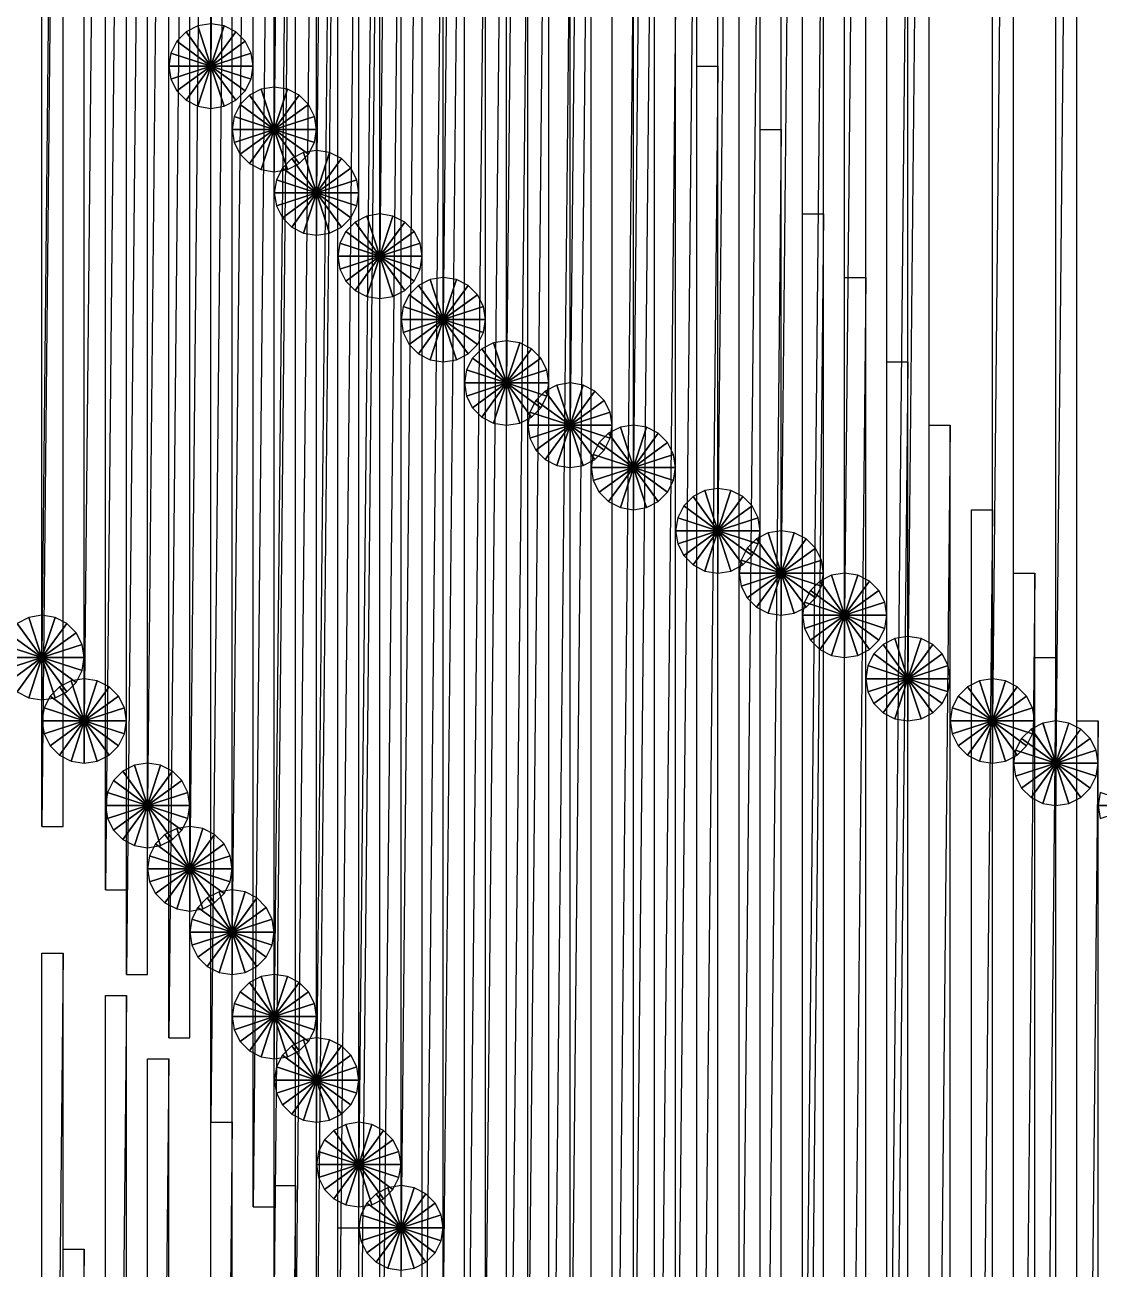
# Model space of a CAD drawing. Header units: metres. Extents: x -172 to 779, y -182 to 937.
# Drawn here: x 602.2 to 653, y 665 to 724 of the extents above; entities that cross this region are included whole.
import ezdxf

# ---------------------------------------------------------------- set-up
doc = ezdxf.new("R2010")
doc.units = ezdxf.units.M

msp = doc.modelspace()

# ---------------------------------------------------------------- linework, layer by layer
for points in [[(611, 722), (612, 722), (612, 823), (612.0001, 823.0001, 0.0001)], [(612, 823), (611, 722), (611, 823), (611.0001, 823.0001, 0.0001)], [(614, 719), (615, 719), (615, 820), (615.0001, 820.0001, 0.0001)], [(615, 820), (614, 719), (614, 820), (614.0001, 820.0001, 0.0001)], [(616, 716), (617, 716), (617, 817), (617.0001, 817.0001, 0.0001)], [(617, 817), (616, 716), (616, 817), (616.0001, 817.0001, 0.0001)], [(619, 713), (620, 713), (620, 814), (620.0001, 814.0001, 0.0001)], [(620, 814), (619, 713), (619, 814), (619.0001, 814.0001, 0.0001)], [(622, 710), (623, 710), (623, 811), (623.0001, 811.0001, 0.0001)], [(623, 811), (622, 710), (622, 811), (622.0001, 811.0001, 0.0001)], [(625, 707), (626, 707), (626, 808), (626.0001, 808.0001, 0.0001)], [(626, 808), (625, 707), (625, 808), (625.0001, 808.0001, 0.0001)], [(628, 705), (629, 705), (629, 806), (629.0001, 806.0001, 0.0001)], [(629, 806), (628, 705), (628, 806), (628.0001, 806.0001, 0.0001)], [(631, 703), (632, 703), (632, 804), (632.0001, 804.0001, 0.0001)], [(632, 804), (631, 703), (631, 804), (631.0001, 804.0001, 0.0001)], [(635, 700), (636, 700), (636, 801), (636.0001, 801.0001, 0.0001)], [(636, 801), (635, 700), (635, 801), (635.0001, 801.0001, 0.0001)], [(638, 698), (639, 698), (639, 799), (639.0001, 799.0001, 0.0001)], [(639, 799), (638, 698), (638, 799), (638.0001, 799.0001, 0.0001)], [(641, 696), (642, 696), (642, 797), (642.0001, 797.0001, 0.0001)], [(642, 797), (641, 696), (641, 797), (641.0001, 797.0001, 0.0001)], [(603, 694), (604, 694), (604, 795), (604.0001, 795.0001, 0.0001)], [(604, 795), (603, 694), (603, 795), (603.0001, 795.0001, 0.0001)], [(644, 693), (645, 693), (645, 794), (645.0001, 794.0001, 0.0001)], [(645, 794), (644, 693), (644, 794), (644.0001, 794.0001, 0.0001)], [(605, 691), (606, 691), (606, 792), (606.0001, 792.0001, 0.0001)], [(606, 792), (605, 691), (605, 792), (605.0001, 792.0001, 0.0001)], [(648, 691), (649, 691), (649, 792), (649.0001, 792.0001, 0.0001)], [(649, 792), (648, 691), (648, 792), (648.0001, 792.0001, 0.0001)], [(651, 689), (652, 689), (652, 790), (652.0001, 790.0001, 0.0001)], [(652, 790), (651, 689), (651, 790), (651.0001, 790.0001, 0.0001)], [(608, 687), (609, 687), (609, 788), (609.0001, 788.0001, 0.0001)], [(609, 788), (608, 687), (608, 788), (608.0001, 788.0001, 0.0001)], [(603, 686), (604, 686), (604, 787), (604.0001, 787.0001, 0.0001)], [(604, 787), (603, 686), (603, 787), (603.0001, 787.0001, 0.0001)], [(610, 684), (611, 684), (611, 785), (611.0001, 785.0001, 0.0001)], [(611, 785), (610, 684), (610, 785), (610.0001, 785.0001, 0.0001)], [(606, 683), (607, 683), (607, 784), (607.0001, 784.0001, 0.0001)], [(607, 784), (606, 683), (606, 784), (606.0001, 784.0001, 0.0001)], [(612, 681), (613, 681), (613, 782), (613.0001, 782.0001, 0.0001)], [(613, 782), (612, 681), (612, 782), (612.0001, 782.0001, 0.0001)], [(607, 679), (608, 679), (608, 780), (608.0001, 780.0001, 0.0001)], [(608, 780), (607, 679), (607, 780), (607.0001, 780.0001, 0.0001)], [(614, 677), (615, 677), (615, 778), (615.0001, 778.0001, 0.0001)], [(615, 778), (614, 677), (614, 778), (614.0001, 778.0001, 0.0001)], [(609, 676), (610, 676), (610, 777), (610.0001, 777.0001, 0.0001)], [(610, 777), (609, 676), (609, 777), (609.0001, 777.0001, 0.0001)], [(616, 674), (617, 674), (617, 775), (617.0001, 775.0001, 0.0001)], [(617, 775), (616, 674), (616, 775), (616.0001, 775.0001, 0.0001)], [(611, 672), (612, 672), (612, 773), (612.0001, 773.0001, 0.0001)], [(612, 773), (611, 672), (611, 773), (611.0001, 773.0001, 0.0001)], [(618, 670), (619, 670), (619, 771), (619.0001, 771.0001, 0.0001)], [(619, 771), (618, 670), (618, 771), (618.0001, 771.0001, 0.0001)], [(613, 668), (614, 668), (614, 769), (614.0001, 769.0001, 0.0001)], [(614, 769), (613, 668), (613, 769), (613.0001, 769.0001, 0.0001)], [(620, 667), (621, 667), (621, 768), (621.0001, 768.0001, 0.0001)], [(621, 768), (620, 667), (620, 768), (620.0001, 768.0001, 0.0001)], [(614, 664), (615, 664), (615, 765), (615.0001, 765.0001, 0.0001)], [(615, 765), (614, 664), (614, 765), (614.0001, 765.0001, 0.0001)], [(622, 663), (623, 663), (623, 764), (623.0001, 764.0001, 0.0001)], [(623, 764), (622, 663), (622, 764), (622.0001, 764.0001, 0.0001)], [(615, 660), (616, 660), (616, 761), (616.0001, 761.0001, 0.0001)], [(616, 761), (615, 660), (615, 761), (615.0001, 761.0001, 0.0001)], [(624, 660), (625, 660), (625, 761), (625.0001, 761.0001, 0.0001)], [(625, 761), (624, 660), (624, 761), (624.0001, 761.0001, 0.0001)], [(616, 657), (617, 657), (617, 758), (617.0001, 758.0001, 0.0001)], [(617, 758), (616, 657), (616, 758), (616.0001, 758.0001, 0.0001)], [(626, 656), (627, 656), (627, 757), (627.0001, 757.0001, 0.0001)], [(627, 757), (626, 656), (626, 757), (626.0001, 757.0001, 0.0001)], [(617, 653), (618, 653), (618, 754), (618.0001, 754.0001, 0.0001)], [(618, 754), (617, 653), (617, 754), (617.0001, 754.0001, 0.0001)], [(628, 652), (629, 652), (629, 753), (629.0001, 753.0001, 0.0001)], [(629, 753), (628, 652), (628, 753), (628.0001, 753.0001, 0.0001)], [(618, 649), (619, 649), (619, 750), (619.0001, 750.0001, 0.0001)], [(619, 750), (618, 649), (618, 750), (618.0001, 750.0001, 0.0001)], [(631, 649), (632, 649), (632, 750), (632.0001, 750.0001, 0.0001)], [(632, 750), (631, 649), (631, 750), (631.0001, 750.0001, 0.0001)], [(633, 646), (634, 646), (634, 747), (634.0001, 747.0001, 0.0001)], [(634, 747), (633, 646), (633, 747), (633.0001, 747.0001, 0.0001)], [(619, 645), (620, 645), (620, 746), (620.0001, 746.0001, 0.0001)], [(620, 746), (619, 645), (619, 746), (619.0001, 746.0001, 0.0001)], [(636, 643), (637, 643), (637, 744), (637.0001, 744.0001, 0.0001)], [(637, 744), (636, 643), (636, 744), (636.0001, 744.0001, 0.0001)], [(621, 641), (622, 641), (622, 742), (622.0001, 742.0001, 0.0001)], [(622, 742), (621, 641), (621, 742), (621.0001, 742.0001, 0.0001)], [(639, 640), (640, 640), (640, 741), (640.0001, 741.0001, 0.0001)], [(640, 741), (639, 640), (639, 741), (639.0001, 741.0001, 0.0001)], [(623, 638), (624, 638), (624, 739), (624.0001, 739.0001, 0.0001)], [(624, 739), (623, 638), (623, 739), (623.0001, 739.0001, 0.0001)], [(643, 638), (644, 638), (644, 739), (644.0001, 739.0001, 0.0001)], [(644, 739), (643, 638), (643, 739), (643.0001, 739.0001, 0.0001)], [(625, 634), (626, 634), (626, 735), (626.0001, 735.0001, 0.0001)], [(626, 735), (625, 634), (625, 735), (625.0001, 735.0001, 0.0001)], [(627, 631), (628, 631), (628, 732), (628.0001, 732.0001, 0.0001)], [(628, 732), (627, 631), (627, 732), (627.0001, 732.0001, 0.0001)], [(630, 628), (631, 628), (631, 729), (631.0001, 729.0001, 0.0001)], [(631, 729), (630, 628), (630, 729), (630.0001, 729.0001, 0.0001)], [(632, 624), (633, 624), (633, 725), (633.0001, 725.0001, 0.0001)], [(633, 725), (632, 624), (632, 725), (632.0001, 725.0001, 0.0001)], [(611, 722), (611, 724), (610.38196, 723.9021), (610.3821, 723.9022, 0.0001)], [(611, 722), (611.61804, 723.9021), (611, 724), (611.0001, 724.0001, 0.0001)], [(611, 722), (609.8244, 723.61804), (609.38196, 723.1756), (609.3821, 723.1757, 0.0001)], [(611, 722), (610.38196, 723.9021), (609.8244, 723.61804), (609.8245, 723.61816, 0.0001)], [(611, 722), (612.1756, 723.61804), (611.61804, 723.9021), (611.61816, 723.9022, 0.0001)], [(611, 722), (612.61804, 723.1756), (612.1756, 723.61804), (612.1757, 723.61816, 0.0001)], [(611, 722), (609.38196, 723.1756), (609.0979, 722.61804), (609.098, 722.61816, 0.0001)], [(611, 722), (612.9021, 722.61804), (612.61804, 723.1756), (612.61816, 723.1757, 0.0001)], [(611, 722), (609.0979, 722.61804), (609, 722), (609.0001, 722.0001, 0.0001)], [(611, 722), (613, 722), (612.9021, 722.61804), (612.9022, 722.61816, 0.0001)], [(611, 722), (609, 722), (609.0979, 721.38196), (609.098, 721.3821, 0.0001)], [(611, 722), (609.0979, 721.38196), (609.38196, 720.8244), (609.3821, 720.8245, 0.0001)], [(611, 722), (609.38196, 720.8244), (609.8244, 720.38196), (609.8245, 720.3821, 0.0001)], [(611, 722), (609.8244, 720.38196), (610.38196, 720.0979), (610.3821, 720.098, 0.0001)], [(611, 722), (610.38196, 720.0979), (611, 720), (611.0001, 720.0001, 0.0001)], [(611, 722), (612.9021, 721.38196), (613, 722), (613.0001, 722.0001, 0.0001)], [(611, 722), (611, 720), (611.61804, 720.0979), (611.61816, 720.098, 0.0001)], [(611, 722), (611.61804, 720.0979), (612.1756, 720.38196), (612.1757, 720.3821, 0.0001)], [(611, 722), (612.1756, 720.38196), (612.61804, 720.8244), (612.61816, 720.8245, 0.0001)], [(611, 722), (612.61804, 720.8244), (612.9021, 721.38196), (612.9022, 721.3821, 0.0001)], [(634, 621), (635, 621), (635, 722), (635.0001, 722.0001, 0.0001)], [(635, 722), (634, 621), (634, 722), (634.0001, 722.0001, 0.0001)], [(614, 719), (614, 721), (613.38196, 720.9021), (613.3821, 720.9022, 0.0001)], [(614, 719), (614.61804, 720.9021), (614, 721), (614.0001, 721.0001, 0.0001)], [(614, 719), (612.8244, 720.61804), (612.38196, 720.1756), (612.3821, 720.1757, 0.0001)], [(614, 719), (613.38196, 720.9021), (612.8244, 720.61804), (612.8245, 720.61816, 0.0001)], [(614, 719), (615.1756, 720.61804), (614.61804, 720.9021), (614.61816, 720.9022, 0.0001)], [(614, 719), (615.61804, 720.1756), (615.1756, 720.61804), (615.1757, 720.61816, 0.0001)], [(614, 719), (612.38196, 720.1756), (612.0979, 719.61804), (612.098, 719.61816, 0.0001)], [(614, 719), (615.9021, 719.61804), (615.61804, 720.1756), (615.61816, 720.1757, 0.0001)], [(614, 719), (612.0979, 719.61804), (612, 719), (612.0001, 719.0001, 0.0001)], [(614, 719), (616, 719), (615.9021, 719.61804), (615.9022, 719.61816, 0.0001)], [(614, 719), (612, 719), (612.0979, 718.38196), (612.098, 718.3821, 0.0001)], [(614, 719), (612.0979, 718.38196), (612.38196, 717.8244), (612.3821, 717.8245, 0.0001)], [(614, 719), (612.38196, 717.8244), (612.8244, 717.38196), (612.8245, 717.3821, 0.0001)], [(614, 719), (612.8244, 717.38196), (613.38196, 717.0979), (613.3821, 717.098, 0.0001)], [(614, 719), (613.38196, 717.0979), (614, 717), (614.0001, 717.0001, 0.0001)], [(614, 719), (615.9021, 718.38196), (616, 719), (616.0001, 719.0001, 0.0001)], [(614, 719), (614, 717), (614.61804, 717.0979), (614.61816, 717.098, 0.0001)], [(614, 719), (614.61804, 717.0979), (615.1756, 717.38196), (615.1757, 717.3821, 0.0001)], [(614, 719), (615.1756, 717.38196), (615.61804, 717.8244), (615.61816, 717.8245, 0.0001)], [(614, 719), (615.61804, 717.8244), (615.9021, 718.38196), (615.9022, 718.3821, 0.0001)], [(637, 618), (638, 618), (638, 719), (638.0001, 719.0001, 0.0001)], [(638, 719), (637, 618), (637, 719), (637.0001, 719.0001, 0.0001)], [(616, 716), (614.8244, 717.61804), (614.38196, 717.1756), (614.3821, 717.1757, 0.0001)], [(616, 716), (615.38196, 717.9021), (614.8244, 717.61804), (614.8245, 717.61816, 0.0001)], [(616, 716), (616, 718), (615.38196, 717.9021), (615.3821, 717.9022, 0.0001)], [(616, 716), (616.61804, 717.9021), (616, 718), (616.0001, 718.0001, 0.0001)], [(616, 716), (617.1756, 717.61804), (616.61804, 717.9021), (616.61816, 717.9022, 0.0001)], [(616, 716), (617.61804, 717.1756), (617.1756, 717.61804), (617.1757, 717.61816, 0.0001)], [(616, 716), (614.38196, 717.1756), (614.0979, 716.61804), (614.098, 716.61816, 0.0001)], [(616, 716), (617.9021, 716.61804), (617.61804, 717.1756), (617.61816, 717.1757, 0.0001)], [(616, 716), (614.0979, 716.61804), (614, 716), (614.0001, 716.0001, 0.0001)], [(616, 716), (618, 716), (617.9021, 716.61804), (617.9022, 716.61816, 0.0001)], [(616, 716), (614, 716), (614.0979, 715.38196), (614.098, 715.3821, 0.0001)], [(616, 716), (614.0979, 715.38196), (614.38196, 714.8244), (614.3821, 714.8245, 0.0001)], [(616, 716), (614.38196, 714.8244), (614.8244, 714.38196), (614.8245, 714.3821, 0.0001)], [(616, 716), (614.8244, 714.38196), (615.38196, 714.0979), (615.3821, 714.098, 0.0001)], [(616, 716), (615.38196, 714.0979), (616, 714), (616.0001, 714.0001, 0.0001)], [(616, 716), (617.9021, 715.38196), (618, 716), (618.0001, 716.0001, 0.0001)], [(616, 716), (616, 714), (616.61804, 714.0979), (616.61816, 714.098, 0.0001)], [(616, 716), (616.61804, 714.0979), (617.1756, 714.38196), (617.1757, 714.3821, 0.0001)], [(616, 716), (617.1756, 714.38196), (617.61804, 714.8244), (617.61816, 714.8245, 0.0001)], [(616, 716), (617.61804, 714.8244), (617.9021, 715.38196), (617.9022, 715.3821, 0.0001)], [(619, 713), (617.8244, 714.61804), (617.38196, 714.1756), (617.3821, 714.1757, 0.0001)], [(619, 713), (618.38196, 714.9021), (617.8244, 714.61804), (617.8245, 714.61816, 0.0001)], [(619, 713), (619, 715), (618.38196, 714.9021), (618.3821, 714.9022, 0.0001)], [(619, 713), (619.61804, 714.9021), (619, 715), (619.0001, 715.0001, 0.0001)], [(619, 713), (620.1756, 714.61804), (619.61804, 714.9021), (619.61816, 714.9022, 0.0001)], [(619, 713), (620.61804, 714.1756), (620.1756, 714.61804), (620.1757, 714.61816, 0.0001)], [(639, 614), (640, 614), (640, 715), (640.0001, 715.0001, 0.0001)], [(640, 715), (639, 614), (639, 715), (639.0001, 715.0001, 0.0001)], [(619, 713), (617.38196, 714.1756), (617.0979, 713.61804), (617.098, 713.61816, 0.0001)], [(619, 713), (620.9021, 713.61804), (620.61804, 714.1756), (620.61816, 714.1757, 0.0001)], [(619, 713), (617.0979, 713.61804), (617, 713), (617.0001, 713.0001, 0.0001)], [(619, 713), (621, 713), (620.9021, 713.61804), (620.9022, 713.61816, 0.0001)], [(619, 713), (617, 713), (617.0979, 712.38196), (617.098, 712.3821, 0.0001)], [(619, 713), (617.0979, 712.38196), (617.38196, 711.8244), (617.3821, 711.8245, 0.0001)], [(619, 713), (617.38196, 711.8244), (617.8244, 711.38196), (617.8245, 711.3821, 0.0001)], [(619, 713), (617.8244, 711.38196), (618.38196, 711.0979), (618.3821, 711.098, 0.0001)], [(619, 713), (618.38196, 711.0979), (619, 711), (619.0001, 711.0001, 0.0001)], [(619, 713), (620.9021, 712.38196), (621, 713), (621.0001, 713.0001, 0.0001)], [(619, 713), (619, 711), (619.61804, 711.0979), (619.61816, 711.098, 0.0001)], [(619, 713), (619.61804, 711.0979), (620.1756, 711.38196), (620.1757, 711.3821, 0.0001)], [(619, 713), (620.1756, 711.38196), (620.61804, 711.8244), (620.61816, 711.8245, 0.0001)], [(619, 713), (620.61804, 711.8244), (620.9021, 712.38196), (620.9022, 712.3821, 0.0001)], [(622, 710), (620.8244, 711.61804), (620.38196, 711.1756), (620.3821, 711.1757, 0.0001)], [(622, 710), (621.38196, 711.9021), (620.8244, 711.61804), (620.8245, 711.61816, 0.0001)], [(622, 710), (622, 712), (621.38196, 711.9021), (621.3821, 711.9022, 0.0001)], [(622, 710), (622.61804, 711.9021), (622, 712), (622.0001, 712.0001, 0.0001)], [(622, 710), (623.1756, 711.61804), (622.61804, 711.9021), (622.61816, 711.9022, 0.0001)], [(622, 710), (623.61804, 711.1756), (623.1756, 711.61804), (623.1757, 711.61816, 0.0001)], [(641, 611), (642, 611), (642, 712), (642.0001, 712.0001, 0.0001)], [(642, 712), (641, 611), (641, 712), (641.0001, 712.0001, 0.0001)], [(622, 710), (620.38196, 711.1756), (620.0979, 710.61804), (620.098, 710.61816, 0.0001)], [(622, 710), (623.9021, 710.61804), (623.61804, 711.1756), (623.61816, 711.1757, 0.0001)], [(622, 710), (620.0979, 710.61804), (620, 710), (620.0001, 710.0001, 0.0001)], [(622, 710), (624, 710), (623.9021, 710.61804), (623.9022, 710.61816, 0.0001)], [(622, 710), (620, 710), (620.0979, 709.38196), (620.098, 709.3821, 0.0001)], [(622, 710), (620.0979, 709.38196), (620.38196, 708.8244), (620.3821, 708.8245, 0.0001)], [(622, 710), (620.38196, 708.8244), (620.8244, 708.38196), (620.8245, 708.3821, 0.0001)], [(622, 710), (620.8244, 708.38196), (621.38196, 708.0979), (621.3821, 708.098, 0.0001)], [(622, 710), (621.38196, 708.0979), (622, 708), (622.0001, 708.0001, 0.0001)], [(622, 710), (623.9021, 709.38196), (624, 710), (624.0001, 710.0001, 0.0001)], [(622, 710), (622, 708), (622.61804, 708.0979), (622.61816, 708.098, 0.0001)], [(622, 710), (622.61804, 708.0979), (623.1756, 708.38196), (623.1757, 708.3821, 0.0001)], [(622, 710), (623.1756, 708.38196), (623.61804, 708.8244), (623.61816, 708.8245, 0.0001)], [(622, 710), (623.61804, 708.8244), (623.9021, 709.38196), (623.9022, 709.3821, 0.0001)], [(625, 707), (623.8244, 708.61804), (623.38196, 708.1756), (623.3821, 708.1757, 0.0001)], [(625, 707), (624.38196, 708.9021), (623.8244, 708.61804), (623.8245, 708.61816, 0.0001)], [(625, 707), (625, 709), (624.38196, 708.9021), (624.3821, 708.9022, 0.0001)], [(625, 707), (625.61804, 708.9021), (625, 709), (625.0001, 709.0001, 0.0001)], [(625, 707), (626.1756, 708.61804), (625.61804, 708.9021), (625.61816, 708.9022, 0.0001)], [(625, 707), (626.61804, 708.1756), (626.1756, 708.61804), (626.1757, 708.61816, 0.0001)], [(625, 707), (623.38196, 708.1756), (623.0979, 707.61804), (623.098, 707.61816, 0.0001)], [(625, 707), (626.9021, 707.61804), (626.61804, 708.1756), (626.61816, 708.1757, 0.0001)], [(625, 707), (623.0979, 707.61804), (623, 707), (623.0001, 707.0001, 0.0001)], [(625, 707), (627, 707), (626.9021, 707.61804), (626.9022, 707.61816, 0.0001)], [(643, 607), (644, 607), (644, 708), (644.0001, 708.0001, 0.0001)], [(644, 708), (643, 607), (643, 708), (643.0001, 708.0001, 0.0001)], [(625, 707), (623, 707), (623.0979, 706.38196), (623.098, 706.3821, 0.0001)], [(625, 707), (623.0979, 706.38196), (623.38196, 705.8244), (623.3821, 705.8245, 0.0001)], [(625, 707), (623.38196, 705.8244), (623.8244, 705.38196), (623.8245, 705.3821, 0.0001)], [(625, 707), (623.8244, 705.38196), (624.38196, 705.0979), (624.3821, 705.098, 0.0001)], [(625, 707), (624.38196, 705.0979), (625, 705), (625.0001, 705.0001, 0.0001)], [(625, 707), (626.9021, 706.38196), (627, 707), (627.0001, 707.0001, 0.0001)], [(625, 707), (625, 705), (625.61804, 705.0979), (625.61816, 705.098, 0.0001)], [(625, 707), (625.61804, 705.0979), (626.1756, 705.38196), (626.1757, 705.3821, 0.0001)], [(625, 707), (626.1756, 705.38196), (626.61804, 705.8244), (626.61816, 705.8245, 0.0001)], [(625, 707), (626.61804, 705.8244), (626.9021, 706.38196), (626.9022, 706.3821, 0.0001)], [(628, 705), (627.38196, 706.9021), (626.8244, 706.61804), (626.8245, 706.61816, 0.0001)], [(628, 705), (628, 707), (627.38196, 706.9021), (627.3821, 706.9022, 0.0001)], [(628, 705), (628.61804, 706.9021), (628, 707), (628.0001, 707.0001, 0.0001)], [(628, 705), (629.1756, 706.61804), (628.61804, 706.9021), (628.61816, 706.9022, 0.0001)], [(628, 705), (626.8244, 706.61804), (626.38196, 706.1756), (626.3821, 706.1757, 0.0001)], [(628, 705), (629.61804, 706.1756), (629.1756, 706.61804), (629.1757, 706.61816, 0.0001)], [(628, 705), (626.38196, 706.1756), (626.0979, 705.61804), (626.098, 705.61816, 0.0001)], [(628, 705), (629.9021, 705.61804), (629.61804, 706.1756), (629.61816, 706.1757, 0.0001)], [(628, 705), (626.0979, 705.61804), (626, 705), (626.0001, 705.0001, 0.0001)], [(628, 705), (630, 705), (629.9021, 705.61804), (629.9022, 705.61816, 0.0001)], [(628, 705), (626, 705), (626.0979, 704.38196), (626.098, 704.3821, 0.0001)], [(628, 705), (626.0979, 704.38196), (626.38196, 703.8244), (626.3821, 703.8245, 0.0001)], [(628, 705), (626.38196, 703.8244), (626.8244, 703.38196), (626.8245, 703.3821, 0.0001)], [(628, 705), (626.8244, 703.38196), (627.38196, 703.0979), (627.3821, 703.098, 0.0001)], [(628, 705), (627.38196, 703.0979), (628, 703), (628.0001, 703.0001, 0.0001)], [(628, 705), (629.9021, 704.38196), (630, 705), (630.0001, 705.0001, 0.0001)], [(628, 705), (628, 703), (628.61804, 703.0979), (628.61816, 703.098, 0.0001)], [(628, 705), (628.61804, 703.0979), (629.1756, 703.38196), (629.1757, 703.3821, 0.0001)], [(628, 705), (629.1756, 703.38196), (629.61804, 703.8244), (629.61816, 703.8245, 0.0001)], [(628, 705), (629.61804, 703.8244), (629.9021, 704.38196), (629.9022, 704.3821, 0.0001)], [(631, 703), (629.8244, 704.61804), (629.38196, 704.1756), (629.3821, 704.1757, 0.0001)], [(631, 703), (630.38196, 704.9021), (629.8244, 704.61804), (629.8245, 704.61816, 0.0001)], [(631, 703), (631, 705), (630.38196, 704.9021), (630.3821, 704.9022, 0.0001)], [(631, 703), (631.61804, 704.9021), (631, 705), (631.0001, 705.0001, 0.0001)], [(631, 703), (632.1756, 704.61804), (631.61804, 704.9021), (631.61816, 704.9022, 0.0001)], [(631, 703), (632.61804, 704.1756), (632.1756, 704.61804), (632.1757, 704.61816, 0.0001)], [(645, 604), (646, 604), (646, 705), (646.0001, 705.0001, 0.0001)], [(646, 705), (645, 604), (645, 705), (645.0001, 705.0001, 0.0001)], [(631, 703), (629.38196, 704.1756), (629.0979, 703.61804), (629.098, 703.61816, 0.0001)], [(631, 703), (632.9021, 703.61804), (632.61804, 704.1756), (632.61816, 704.1757, 0.0001)], [(631, 703), (629.0979, 703.61804), (629, 703), (629.0001, 703.0001, 0.0001)], [(631, 703), (633, 703), (632.9021, 703.61804), (632.9022, 703.61816, 0.0001)], [(631, 703), (629, 703), (629.0979, 702.38196), (629.098, 702.3821, 0.0001)], [(631, 703), (629.0979, 702.38196), (629.38196, 701.8244), (629.3821, 701.8245, 0.0001)], [(631, 703), (629.38196, 701.8244), (629.8244, 701.38196), (629.8245, 701.3821, 0.0001)], [(631, 703), (629.8244, 701.38196), (630.38196, 701.0979), (630.3821, 701.098, 0.0001)], [(631, 703), (630.38196, 701.0979), (631, 701), (631.0001, 701.0001, 0.0001)], [(631, 703), (632.9021, 702.38196), (633, 703), (633.0001, 703.0001, 0.0001)], [(631, 703), (631, 701), (631.61804, 701.0979), (631.61816, 701.098, 0.0001)], [(631, 703), (631.61804, 701.0979), (632.1756, 701.38196), (632.1757, 701.3821, 0.0001)], [(631, 703), (632.1756, 701.38196), (632.61804, 701.8244), (632.61816, 701.8245, 0.0001)], [(631, 703), (632.61804, 701.8244), (632.9021, 702.38196), (632.9022, 702.3821, 0.0001)], [(635, 700), (633.8244, 701.61804), (633.38196, 701.1756), (633.3821, 701.1757, 0.0001)], [(635, 700), (634.38196, 701.9021), (633.8244, 701.61804), (633.8245, 701.61816, 0.0001)], [(635, 700), (635, 702), (634.38196, 701.9021), (634.3821, 701.9022, 0.0001)], [(635, 700), (635.61804, 701.9021), (635, 702), (635.0001, 702.0001, 0.0001)], [(635, 700), (636.1756, 701.61804), (635.61804, 701.9021), (635.61816, 701.9022, 0.0001)], [(635, 700), (636.61804, 701.1756), (636.1756, 701.61804), (636.1757, 701.61816, 0.0001)], [(635, 700), (633.38196, 701.1756), (633.0979, 700.61804), (633.098, 700.61816, 0.0001)], [(635, 700), (636.9021, 700.61804), (636.61804, 701.1756), (636.61816, 701.1757, 0.0001)], [(647, 600), (648, 600), (648, 701), (648.0001, 701.0001, 0.0001)], [(648, 701), (647, 600), (647, 701), (647.0001, 701.0001, 0.0001)], [(635, 700), (633.0979, 700.61804), (633, 700), (633.0001, 700.0001, 0.0001)], [(635, 700), (637, 700), (636.9021, 700.61804), (636.9022, 700.61816, 0.0001)], [(635, 700), (633, 700), (633.0979, 699.38196), (633.098, 699.3821, 0.0001)], [(635, 700), (633.0979, 699.38196), (633.38196, 698.8244), (633.3821, 698.8245, 0.0001)], [(635, 700), (633.38196, 698.8244), (633.8244, 698.38196), (633.8245, 698.3821, 0.0001)], [(635, 700), (633.8244, 698.38196), (634.38196, 698.0979), (634.3821, 698.098, 0.0001)], [(635, 700), (634.38196, 698.0979), (635, 698), (635.0001, 698.0001, 0.0001)], [(635, 700), (636.9021, 699.38196), (637, 700), (637.0001, 700.0001, 0.0001)], [(635, 700), (635, 698), (635.61804, 698.0979), (635.61816, 698.098, 0.0001)], [(635, 700), (635.61804, 698.0979), (636.1756, 698.38196), (636.1757, 698.3821, 0.0001)], [(635, 700), (636.1756, 698.38196), (636.61804, 698.8244), (636.61816, 698.8245, 0.0001)], [(635, 700), (636.61804, 698.8244), (636.9021, 699.38196), (636.9022, 699.3821, 0.0001)], [(638, 698), (637.38196, 699.9021), (636.8244, 699.61804), (636.8245, 699.61816, 0.0001)], [(638, 698), (638, 700), (637.38196, 699.9021), (637.3821, 699.9022, 0.0001)], [(638, 698), (638.61804, 699.9021), (638, 700), (638.0001, 700.0001, 0.0001)], [(638, 698), (639.1756, 699.61804), (638.61804, 699.9021), (638.61816, 699.9022, 0.0001)], [(638, 698), (636.38196, 699.1756), (636.0979, 698.61804), (636.098, 698.61816, 0.0001)], [(638, 698), (636.8244, 699.61804), (636.38196, 699.1756), (636.3821, 699.1757, 0.0001)], [(638, 698), (639.61804, 699.1756), (639.1756, 699.61804), (639.1757, 699.61816, 0.0001)], [(638, 698), (639.9021, 698.61804), (639.61804, 699.1756), (639.61816, 699.1757, 0.0001)], [(638, 698), (636.0979, 698.61804), (636, 698), (636.0001, 698.0001, 0.0001)], [(638, 698), (640, 698), (639.9021, 698.61804), (639.9022, 698.61816, 0.0001)], [(638, 698), (636, 698), (636.0979, 697.38196), (636.098, 697.3821, 0.0001)], [(638, 698), (636.0979, 697.38196), (636.38196, 696.8244), (636.3821, 696.8245, 0.0001)], [(638, 698), (636.38196, 696.8244), (636.8244, 696.38196), (636.8245, 696.3821, 0.0001)], [(638, 698), (636.8244, 696.38196), (637.38196, 696.0979), (637.3821, 696.098, 0.0001)], [(638, 698), (637.38196, 696.0979), (638, 696), (638.0001, 696.0001, 0.0001)], [(638, 698), (639.9021, 697.38196), (640, 698), (640.0001, 698.0001, 0.0001)], [(638, 698), (638, 696), (638.61804, 696.0979), (638.61816, 696.098, 0.0001)], [(638, 698), (638.61804, 696.0979), (639.1756, 696.38196), (639.1757, 696.3821, 0.0001)], [(638, 698), (639.1756, 696.38196), (639.61804, 696.8244), (639.61816, 696.8245, 0.0001)], [(638, 698), (639.61804, 696.8244), (639.9021, 697.38196), (639.9022, 697.3821, 0.0001)], [(641, 696), (641, 698), (640.38196, 697.9021), (640.3821, 697.9022, 0.0001)], [(641, 696), (641.61804, 697.9021), (641, 698), (641.0001, 698.0001, 0.0001)], [(649, 597), (650, 597), (650, 698), (650.0001, 698.0001, 0.0001)], [(650, 698), (649, 597), (649, 698), (649.0001, 698.0001, 0.0001)], [(641, 696), (639.8244, 697.61804), (639.38196, 697.1756), (639.3821, 697.1757, 0.0001)], [(641, 696), (640.38196, 697.9021), (639.8244, 697.61804), (639.8245, 697.61816, 0.0001)], [(641, 696), (642.1756, 697.61804), (641.61804, 697.9021), (641.61816, 697.9022, 0.0001)], [(641, 696), (642.61804, 697.1756), (642.1756, 697.61804), (642.1757, 697.61816, 0.0001)], [(641, 696), (639.38196, 697.1756), (639.0979, 696.61804), (639.098, 696.61816, 0.0001)], [(641, 696), (642.9021, 696.61804), (642.61804, 697.1756), (642.61816, 697.1757, 0.0001)], [(641, 696), (639.0979, 696.61804), (639, 696), (639.0001, 696.0001, 0.0001)], [(641, 696), (643, 696), (642.9021, 696.61804), (642.9022, 696.61816, 0.0001)], [(603, 694), (602.38196, 695.9021), (601.8244, 695.61804), (601.8245, 695.61816, 0.0001)], [(603, 694), (603, 696), (602.38196, 695.9021), (602.3821, 695.9022, 0.0001)], [(603, 694), (603.61804, 695.9021), (603, 696), (603.0001, 696.0001, 0.0001)], [(603, 694), (604.1756, 695.61804), (603.61804, 695.9021), (603.61816, 695.9022, 0.0001)], [(641, 696), (639, 696), (639.0979, 695.38196), (639.098, 695.3821, 0.0001)], [(641, 696), (639.0979, 695.38196), (639.38196, 694.8244), (639.3821, 694.8245, 0.0001)], [(641, 696), (639.38196, 694.8244), (639.8244, 694.38196), (639.8245, 694.3821, 0.0001)], [(641, 696), (639.8244, 694.38196), (640.38196, 694.0979), (640.3821, 694.098, 0.0001)], [(641, 696), (640.38196, 694.0979), (641, 694), (641.0001, 694.0001, 0.0001)], [(641, 696), (642.9021, 695.38196), (643, 696), (643.0001, 696.0001, 0.0001)], [(641, 696), (641, 694), (641.61804, 694.0979), (641.61816, 694.098, 0.0001)], [(641, 696), (641.61804, 694.0979), (642.1756, 694.38196), (642.1757, 694.3821, 0.0001)], [(641, 696), (642.1756, 694.38196), (642.61804, 694.8244), (642.61816, 694.8245, 0.0001)], [(641, 696), (642.61804, 694.8244), (642.9021, 695.38196), (642.9022, 695.3821, 0.0001)], [(603, 694), (601.38196, 695.1756), (601.0979, 694.61804), (601.098, 694.61816, 0.0001)], [(603, 694), (601.8244, 695.61804), (601.38196, 695.1756), (601.3821, 695.1757, 0.0001)], [(603, 694), (604.61804, 695.1756), (604.1756, 695.61804), (604.1757, 695.61816, 0.0001)], [(603, 694), (604.9021, 694.61804), (604.61804, 695.1756), (604.61816, 695.1757, 0.0001)], [(603, 694), (601.0979, 694.61804), (601, 694), (601.0001, 694.0001, 0.0001)], [(603, 694), (605, 694), (604.9021, 694.61804), (604.9022, 694.61816, 0.0001)], [(644, 693), (642.8244, 694.61804), (642.38196, 694.1756), (642.3821, 694.1757, 0.0001)], [(644, 693), (643.38196, 694.9021), (642.8244, 694.61804), (642.8245, 694.61816, 0.0001)], [(644, 693), (644, 695), (643.38196, 694.9021), (643.3821, 694.9022, 0.0001)], [(644, 693), (644.61804, 694.9021), (644, 695), (644.0001, 695.0001, 0.0001)], [(644, 693), (645.1756, 694.61804), (644.61804, 694.9021), (644.61816, 694.9022, 0.0001)], [(644, 693), (645.61804, 694.1756), (645.1756, 694.61804), (645.1757, 694.61816, 0.0001)], [(603, 694), (601, 694), (601.0979, 693.38196), (601.098, 693.3821, 0.0001)], [(603, 694), (601.0979, 693.38196), (601.38196, 692.8244), (601.3821, 692.8245, 0.0001)], [(603, 694), (601.38196, 692.8244), (601.8244, 692.38196), (601.8245, 692.3821, 0.0001)], [(603, 694), (601.8244, 692.38196), (602.38196, 692.0979), (602.3821, 692.098, 0.0001)], [(603, 694), (602.38196, 692.0979), (603, 692), (603.0001, 692.0001, 0.0001)], [(603, 694), (604.9021, 693.38196), (605, 694), (605.0001, 694.0001, 0.0001)], [(603, 694), (603, 692), (603.61804, 692.0979), (603.61816, 692.098, 0.0001)], [(603, 694), (603.61804, 692.0979), (604.1756, 692.38196), (604.1757, 692.3821, 0.0001)], [(603, 694), (604.1756, 692.38196), (604.61804, 692.8244), (604.61816, 692.8245, 0.0001)], [(603, 694), (604.61804, 692.8244), (604.9021, 693.38196), (604.9022, 693.3821, 0.0001)], [(644, 693), (642.38196, 694.1756), (642.0979, 693.61804), (642.098, 693.61816, 0.0001)], [(644, 693), (645.9021, 693.61804), (645.61804, 694.1756), (645.61816, 694.1757, 0.0001)], [(650, 593), (651, 593), (651, 694), (651.0001, 694.0001, 0.0001)], [(651, 694), (650, 593), (650, 694), (650.0001, 694.0001, 0.0001)], [(644, 693), (642.0979, 693.61804), (642, 693), (642.0001, 693.0001, 0.0001)], [(644, 693), (646, 693), (645.9021, 693.61804), (645.9022, 693.61816, 0.0001)], [(605, 691), (604.38196, 692.9021), (603.8244, 692.61804), (603.8245, 692.61816, 0.0001)], [(605, 691), (605, 693), (604.38196, 692.9021), (604.3821, 692.9022, 0.0001)], [(605, 691), (605.61804, 692.9021), (605, 693), (605.0001, 693.0001, 0.0001)], [(605, 691), (606.1756, 692.61804), (605.61804, 692.9021), (605.61816, 692.9022, 0.0001)], [(644, 693), (642, 693), (642.0979, 692.38196), (642.098, 692.3821, 0.0001)], [(644, 693), (642.0979, 692.38196), (642.38196, 691.8244), (642.3821, 691.8245, 0.0001)], [(644, 693), (642.38196, 691.8244), (642.8244, 691.38196), (642.8245, 691.3821, 0.0001)], [(644, 693), (642.8244, 691.38196), (643.38196, 691.0979), (643.3821, 691.098, 0.0001)], [(644, 693), (643.38196, 691.0979), (644, 691), (644.0001, 691.0001, 0.0001)], [(644, 693), (645.9021, 692.38196), (646, 693), (646.0001, 693.0001, 0.0001)], [(644, 693), (644, 691), (644.61804, 691.0979), (644.61816, 691.098, 0.0001)], [(644, 693), (644.61804, 691.0979), (645.1756, 691.38196), (645.1757, 691.3821, 0.0001)], [(644, 693), (645.1756, 691.38196), (645.61804, 691.8244), (645.61816, 691.8245, 0.0001)], [(644, 693), (645.61804, 691.8244), (645.9021, 692.38196), (645.9022, 692.3821, 0.0001)], [(648, 691), (647.38196, 692.9021), (646.8244, 692.61804), (646.8245, 692.61816, 0.0001)], [(648, 691), (648, 693), (647.38196, 692.9021), (647.3821, 692.9022, 0.0001)], [(648, 691), (648.61804, 692.9021), (648, 693), (648.0001, 693.0001, 0.0001)], [(648, 691), (649.1756, 692.61804), (648.61804, 692.9021), (648.61816, 692.9022, 0.0001)], [(605, 691), (603.38196, 692.1756), (603.0979, 691.61804), (603.098, 691.61816, 0.0001)], [(605, 691), (603.8244, 692.61804), (603.38196, 692.1756), (603.3821, 692.1757, 0.0001)], [(605, 691), (606.61804, 692.1756), (606.1756, 692.61804), (606.1757, 692.61816, 0.0001)], [(605, 691), (606.9021, 691.61804), (606.61804, 692.1756), (606.61816, 692.1757, 0.0001)], [(648, 691), (646.38196, 692.1756), (646.0979, 691.61804), (646.098, 691.61816, 0.0001)], [(648, 691), (646.8244, 692.61804), (646.38196, 692.1756), (646.3821, 692.1757, 0.0001)], [(648, 691), (649.61804, 692.1756), (649.1756, 692.61804), (649.1757, 692.61816, 0.0001)], [(648, 691), (649.9021, 691.61804), (649.61804, 692.1756), (649.61816, 692.1757, 0.0001)], [(605, 691), (603.0979, 691.61804), (603, 691), (603.0001, 691.0001, 0.0001)], [(605, 691), (607, 691), (606.9021, 691.61804), (606.9022, 691.61816, 0.0001)], [(648, 691), (646.0979, 691.61804), (646, 691), (646.0001, 691.0001, 0.0001)], [(648, 691), (650, 691), (649.9021, 691.61804), (649.9022, 691.61816, 0.0001)], [(605, 691), (603, 691), (603.0979, 690.38196), (603.098, 690.3821, 0.0001)], [(605, 691), (603.0979, 690.38196), (603.38196, 689.8244), (603.3821, 689.8245, 0.0001)], [(605, 691), (603.38196, 689.8244), (603.8244, 689.38196), (603.8245, 689.3821, 0.0001)], [(605, 691), (603.8244, 689.38196), (604.38196, 689.0979), (604.3821, 689.098, 0.0001)], [(605, 691), (604.38196, 689.0979), (605, 689), (605.0001, 689.0001, 0.0001)], [(605, 691), (606.9021, 690.38196), (607, 691), (607.0001, 691.0001, 0.0001)], [(605, 691), (605, 689), (605.61804, 689.0979), (605.61816, 689.098, 0.0001)], [(605, 691), (605.61804, 689.0979), (606.1756, 689.38196), (606.1757, 689.3821, 0.0001)], [(605, 691), (606.1756, 689.38196), (606.61804, 689.8244), (606.61816, 689.8245, 0.0001)], [(605, 691), (606.61804, 689.8244), (606.9021, 690.38196), (606.9022, 690.3821, 0.0001)], [(648, 691), (646, 691), (646.0979, 690.38196), (646.098, 690.3821, 0.0001)], [(648, 691), (646.0979, 690.38196), (646.38196, 689.8244), (646.3821, 689.8245, 0.0001)], [(648, 691), (646.38196, 689.8244), (646.8244, 689.38196), (646.8245, 689.3821, 0.0001)], [(648, 691), (646.8244, 689.38196), (647.38196, 689.0979), (647.3821, 689.098, 0.0001)], [(648, 691), (647.38196, 689.0979), (648, 689), (648.0001, 689.0001, 0.0001)], [(648, 691), (649.9021, 690.38196), (650, 691), (650.0001, 691.0001, 0.0001)], [(648, 691), (648, 689), (648.61804, 689.0979), (648.61816, 689.098, 0.0001)], [(648, 691), (648.61804, 689.0979), (649.1756, 689.38196), (649.1757, 689.3821, 0.0001)], [(648, 691), (649.1756, 689.38196), (649.61804, 689.8244), (649.61816, 689.8245, 0.0001)], [(648, 691), (649.61804, 689.8244), (649.9021, 690.38196), (649.9022, 690.3821, 0.0001)], [(651, 689), (651, 691), (650.38196, 690.9021), (650.3821, 690.9022, 0.0001)], [(651, 689), (651.61804, 690.9021), (651, 691), (651.0001, 691.0001, 0.0001)], [(652, 590), (653, 590), (653, 691), (653.0001, 691.0001, 0.0001)], [(653, 691), (652, 590), (652, 691), (652.0001, 691.0001, 0.0001)], [(651, 689), (649.8244, 690.61804), (649.38196, 690.1756), (649.3821, 690.1757, 0.0001)], [(651, 689), (650.38196, 690.9021), (649.8244, 690.61804), (649.8245, 690.61816, 0.0001)], [(651, 689), (652.1756, 690.61804), (651.61804, 690.9021), (651.61816, 690.9022, 0.0001)], [(651, 689), (652.61804, 690.1756), (652.1756, 690.61804), (652.1757, 690.61816, 0.0001)], [(651, 689), (649.38196, 690.1756), (649.0979, 689.61804), (649.098, 689.61816, 0.0001)], [(651, 689), (652.9021, 689.61804), (652.61804, 690.1756), (652.61816, 690.1757, 0.0001)], [(651, 689), (649.0979, 689.61804), (649, 689), (649.0001, 689.0001, 0.0001)], [(651, 689), (653, 689), (652.9021, 689.61804), (652.9022, 689.61816, 0.0001)], [(608, 687), (606.8244, 688.61804), (606.38196, 688.1756), (606.3821, 688.1757, 0.0001)], [(608, 687), (607.38196, 688.9021), (606.8244, 688.61804), (606.8245, 688.61816, 0.0001)], [(608, 687), (608, 689), (607.38196, 688.9021), (607.3821, 688.9022, 0.0001)], [(608, 687), (608.61804, 688.9021), (608, 689), (608.0001, 689.0001, 0.0001)], [(608, 687), (609.1756, 688.61804), (608.61804, 688.9021), (608.61816, 688.9022, 0.0001)], [(608, 687), (609.61804, 688.1756), (609.1756, 688.61804), (609.1757, 688.61816, 0.0001)], [(651, 689), (649, 689), (649.0979, 688.38196), (649.098, 688.3821, 0.0001)], [(651, 689), (649.0979, 688.38196), (649.38196, 687.8244), (649.3821, 687.8245, 0.0001)], [(651, 689), (649.38196, 687.8244), (649.8244, 687.38196), (649.8245, 687.3821, 0.0001)], [(651, 689), (649.8244, 687.38196), (650.38196, 687.0979), (650.3821, 687.098, 0.0001)], [(651, 689), (650.38196, 687.0979), (651, 687), (651.0001, 687.0001, 0.0001)], [(651, 689), (652.9021, 688.38196), (653, 689), (653.0001, 689.0001, 0.0001)], [(651, 689), (651, 687), (651.61804, 687.0979), (651.61816, 687.098, 0.0001)], [(651, 689), (651.61804, 687.0979), (652.1756, 687.38196), (652.1757, 687.3821, 0.0001)], [(651, 689), (652.1756, 687.38196), (652.61804, 687.8244), (652.61816, 687.8245, 0.0001)], [(651, 689), (652.61804, 687.8244), (652.9021, 688.38196), (652.9022, 688.3821, 0.0001)], [(608, 687), (606.38196, 688.1756), (606.0979, 687.61804), (606.098, 687.61816, 0.0001)], [(608, 687), (609.9021, 687.61804), (609.61804, 688.1756), (609.61816, 688.1757, 0.0001)], [(608, 687), (606.0979, 687.61804), (606, 687), (606.0001, 687.0001, 0.0001)], [(608, 687), (610, 687), (609.9021, 687.61804), (609.9022, 687.61816, 0.0001)], [(655, 687), (653.0979, 687.61804), (653, 687), (653.0001, 687.0001, 0.0001)], [(608, 687), (606, 687), (606.0979, 686.38196), (606.098, 686.3821, 0.0001)], [(608, 687), (606.0979, 686.38196), (606.38196, 685.8244), (606.3821, 685.8245, 0.0001)], [(608, 687), (606.38196, 685.8244), (606.8244, 685.38196), (606.8245, 685.3821, 0.0001)], [(608, 687), (606.8244, 685.38196), (607.38196, 685.0979), (607.3821, 685.098, 0.0001)], [(608, 687), (607.38196, 685.0979), (608, 685), (608.0001, 685.0001, 0.0001)], [(608, 687), (609.9021, 686.38196), (610, 687), (610.0001, 687.0001, 0.0001)], [(608, 687), (608, 685), (608.61804, 685.0979), (608.61816, 685.098, 0.0001)], [(608, 687), (608.61804, 685.0979), (609.1756, 685.38196), (609.1757, 685.3821, 0.0001)], [(608, 687), (609.1756, 685.38196), (609.61804, 685.8244), (609.61816, 685.8245, 0.0001)], [(608, 687), (609.61804, 685.8244), (609.9021, 686.38196), (609.9022, 686.3821, 0.0001)], [(655, 687), (653, 687), (653.0979, 686.38196), (653.098, 686.3821, 0.0001)], [(610, 684), (609.38196, 685.9021), (608.8244, 685.61804), (608.8245, 685.61816, 0.0001)], [(610, 684), (610, 686), (609.38196, 685.9021), (609.3821, 685.9022, 0.0001)], [(610, 684), (610.61804, 685.9021), (610, 686), (610.0001, 686.0001, 0.0001)], [(610, 684), (611.1756, 685.61804), (610.61804, 685.9021), (610.61816, 685.9022, 0.0001)], [(610, 684), (608.38196, 685.1756), (608.0979, 684.61804), (608.098, 684.61816, 0.0001)], [(610, 684), (608.8244, 685.61804), (608.38196, 685.1756), (608.3821, 685.1757, 0.0001)], [(610, 684), (611.61804, 685.1756), (611.1756, 685.61804), (611.1757, 685.61816, 0.0001)], [(610, 684), (611.9021, 684.61804), (611.61804, 685.1756), (611.61816, 685.1757, 0.0001)], [(610, 684), (608.0979, 684.61804), (608, 684), (608.0001, 684.0001, 0.0001)], [(610, 684), (612, 684), (611.9021, 684.61804), (611.9022, 684.61816, 0.0001)], [(610, 684), (608, 684), (608.0979, 683.38196), (608.098, 683.3821, 0.0001)], [(610, 684), (608.0979, 683.38196), (608.38196, 682.8244), (608.3821, 682.8245, 0.0001)], [(610, 684), (608.38196, 682.8244), (608.8244, 682.38196), (608.8245, 682.3821, 0.0001)], [(610, 684), (608.8244, 682.38196), (609.38196, 682.0979), (609.3821, 682.098, 0.0001)], [(610, 684), (609.38196, 682.0979), (610, 682), (610.0001, 682.0001, 0.0001)], [(610, 684), (611.9021, 683.38196), (612, 684), (612.0001, 684.0001, 0.0001)], [(610, 684), (610, 682), (610.61804, 682.0979), (610.61816, 682.098, 0.0001)], [(610, 684), (610.61804, 682.0979), (611.1756, 682.38196), (611.1757, 682.3821, 0.0001)], [(610, 684), (611.1756, 682.38196), (611.61804, 682.8244), (611.61816, 682.8245, 0.0001)], [(610, 684), (611.61804, 682.8244), (611.9021, 683.38196), (611.9022, 683.3821, 0.0001)], [(612, 681), (611.38196, 682.9021), (610.8244, 682.61804), (610.8245, 682.61816, 0.0001)], [(612, 681), (612, 683), (611.38196, 682.9021), (611.3821, 682.9022, 0.0001)], [(612, 681), (612.61804, 682.9021), (612, 683), (612.0001, 683.0001, 0.0001)], [(612, 681), (613.1756, 682.61804), (612.61804, 682.9021), (612.61816, 682.9022, 0.0001)], [(612, 681), (610.38196, 682.1756), (610.0979, 681.61804), (610.098, 681.61816, 0.0001)], [(612, 681), (610.8244, 682.61804), (610.38196, 682.1756), (610.3821, 682.1757, 0.0001)], [(612, 681), (613.61804, 682.1756), (613.1756, 682.61804), (613.1757, 682.61816, 0.0001)], [(612, 681), (613.9021, 681.61804), (613.61804, 682.1756), (613.61816, 682.1757, 0.0001)], [(612, 681), (610.0979, 681.61804), (610, 681), (610.0001, 681.0001, 0.0001)], [(612, 681), (614, 681), (613.9021, 681.61804), (613.9022, 681.61816, 0.0001)], [(612, 681), (610, 681), (610.0979, 680.38196), (610.098, 680.3821, 0.0001)], [(612, 681), (610.0979, 680.38196), (610.38196, 679.8244), (610.3821, 679.8245, 0.0001)], [(612, 681), (610.38196, 679.8244), (610.8244, 679.38196), (610.8245, 679.3821, 0.0001)], [(612, 681), (610.8244, 679.38196), (611.38196, 679.0979), (611.3821, 679.098, 0.0001)], [(612, 681), (611.38196, 679.0979), (612, 679), (612.0001, 679.0001, 0.0001)], [(612, 681), (613.9021, 680.38196), (614, 681), (614.0001, 681.0001, 0.0001)], [(612, 681), (612, 679), (612.61804, 679.0979), (612.61816, 679.098, 0.0001)], [(612, 681), (612.61804, 679.0979), (613.1756, 679.38196), (613.1757, 679.3821, 0.0001)], [(612, 681), (613.1756, 679.38196), (613.61804, 679.8244), (613.61816, 679.8245, 0.0001)], [(612, 681), (613.61804, 679.8244), (613.9021, 680.38196), (613.9022, 680.3821, 0.0001)], [(603, 579), (604, 579), (604, 680), (604.0001, 680.0001, 0.0001)], [(604, 680), (603, 579), (603, 680), (603.0001, 680.0001, 0.0001)], [(614, 677), (612.8244, 678.61804), (612.38196, 678.1756), (612.3821, 678.1757, 0.0001)], [(614, 677), (613.38196, 678.9021), (612.8244, 678.61804), (612.8245, 678.61816, 0.0001)], [(614, 677), (614, 679), (613.38196, 678.9021), (613.3821, 678.9022, 0.0001)], [(614, 677), (614.61804, 678.9021), (614, 679), (614.0001, 679.0001, 0.0001)], [(614, 677), (615.1756, 678.61804), (614.61804, 678.9021), (614.61816, 678.9022, 0.0001)], [(614, 677), (615.61804, 678.1756), (615.1756, 678.61804), (615.1757, 678.61816, 0.0001)], [(606, 577), (607, 577), (607, 678), (607.0001, 678.0001, 0.0001)], [(607, 678), (606, 577), (606, 678), (606.0001, 678.0001, 0.0001)], [(614, 677), (612.38196, 678.1756), (612.0979, 677.61804), (612.098, 677.61816, 0.0001)], [(614, 677), (615.9021, 677.61804), (615.61804, 678.1756), (615.61816, 678.1757, 0.0001)], [(614, 677), (612.0979, 677.61804), (612, 677), (612.0001, 677.0001, 0.0001)], [(614, 677), (616, 677), (615.9021, 677.61804), (615.9022, 677.61816, 0.0001)], [(614, 677), (612, 677), (612.0979, 676.38196), (612.098, 676.3821, 0.0001)], [(614, 677), (612.0979, 676.38196), (612.38196, 675.8244), (612.3821, 675.8245, 0.0001)], [(614, 677), (612.38196, 675.8244), (612.8244, 675.38196), (612.8245, 675.3821, 0.0001)], [(614, 677), (612.8244, 675.38196), (613.38196, 675.0979), (613.3821, 675.098, 0.0001)], [(614, 677), (613.38196, 675.0979), (614, 675), (614.0001, 675.0001, 0.0001)], [(614, 677), (615.9021, 676.38196), (616, 677), (616.0001, 677.0001, 0.0001)], [(614, 677), (614, 675), (614.61804, 675.0979), (614.61816, 675.098, 0.0001)], [(614, 677), (614.61804, 675.0979), (615.1756, 675.38196), (615.1757, 675.3821, 0.0001)], [(614, 677), (615.1756, 675.38196), (615.61804, 675.8244), (615.61816, 675.8245, 0.0001)], [(614, 677), (615.61804, 675.8244), (615.9021, 676.38196), (615.9022, 676.3821, 0.0001)], [(616, 674), (614.8244, 675.61804), (614.38196, 675.1756), (614.3821, 675.1757, 0.0001)], [(616, 674), (615.38196, 675.9021), (614.8244, 675.61804), (614.8245, 675.61816, 0.0001)], [(616, 674), (616, 676), (615.38196, 675.9021), (615.3821, 675.9022, 0.0001)], [(616, 674), (616.61804, 675.9021), (616, 676), (616.0001, 676.0001, 0.0001)], [(616, 674), (617.1756, 675.61804), (616.61804, 675.9021), (616.61816, 675.9022, 0.0001)], [(616, 674), (617.61804, 675.1756), (617.1756, 675.61804), (617.1757, 675.61816, 0.0001)], [(616, 674), (614.38196, 675.1756), (614.0979, 674.61804), (614.098, 674.61816, 0.0001)], [(616, 674), (617.9021, 674.61804), (617.61804, 675.1756), (617.61816, 675.1757, 0.0001)], [(608, 574), (609, 574), (609, 675), (609.0001, 675.0001, 0.0001)], [(609, 675), (608, 574), (608, 675), (608.0001, 675.0001, 0.0001)], [(616, 674), (614.0979, 674.61804), (614, 674), (614.0001, 674.0001, 0.0001)], [(616, 674), (618, 674), (617.9021, 674.61804), (617.9022, 674.61816, 0.0001)], [(616, 674), (614, 674), (614.0979, 673.38196), (614.098, 673.3821, 0.0001)], [(616, 674), (614.0979, 673.38196), (614.38196, 672.8244), (614.3821, 672.8245, 0.0001)], [(616, 674), (614.38196, 672.8244), (614.8244, 672.38196), (614.8245, 672.3821, 0.0001)], [(616, 674), (614.8244, 672.38196), (615.38196, 672.0979), (615.3821, 672.098, 0.0001)], [(616, 674), (615.38196, 672.0979), (616, 672), (616.0001, 672.0001, 0.0001)], [(616, 674), (617.9021, 673.38196), (618, 674), (618.0001, 674.0001, 0.0001)], [(616, 674), (616, 672), (616.61804, 672.0979), (616.61816, 672.098, 0.0001)], [(616, 674), (616.61804, 672.0979), (617.1756, 672.38196), (617.1757, 672.3821, 0.0001)], [(616, 674), (617.1756, 672.38196), (617.61804, 672.8244), (617.61816, 672.8245, 0.0001)], [(616, 674), (617.61804, 672.8244), (617.9021, 673.38196), (617.9022, 673.3821, 0.0001)], [(611, 571), (612, 571), (612, 672), (612.0001, 672.0001, 0.0001)], [(612, 672), (611, 571), (611, 672), (611.0001, 672.0001, 0.0001)], [(618, 670), (616.8244, 671.61804), (616.38196, 671.1756), (616.3821, 671.1757, 0.0001)], [(618, 670), (617.38196, 671.9021), (616.8244, 671.61804), (616.8245, 671.61816, 0.0001)], [(618, 670), (618, 672), (617.38196, 671.9021), (617.3821, 671.9022, 0.0001)], [(618, 670), (618.61804, 671.9021), (618, 672), (618.0001, 672.0001, 0.0001)], [(618, 670), (619.1756, 671.61804), (618.61804, 671.9021), (618.61816, 671.9022, 0.0001)], [(618, 670), (619.61804, 671.1756), (619.1756, 671.61804), (619.1757, 671.61816, 0.0001)], [(618, 670), (616.38196, 671.1756), (616.0979, 670.61804), (616.098, 670.61816, 0.0001)], [(618, 670), (619.9021, 670.61804), (619.61804, 671.1756), (619.61816, 671.1757, 0.0001)], [(618, 670), (616.0979, 670.61804), (616, 670), (616.0001, 670.0001, 0.0001)], [(618, 670), (620, 670), (619.9021, 670.61804), (619.9022, 670.61816, 0.0001)], [(618, 670), (616, 670), (616.0979, 669.38196), (616.098, 669.3821, 0.0001)], [(618, 670), (616.0979, 669.38196), (616.38196, 668.8244), (616.3821, 668.8245, 0.0001)], [(618, 670), (616.38196, 668.8244), (616.8244, 668.38196), (616.8245, 668.3821, 0.0001)], [(618, 670), (616.8244, 668.38196), (617.38196, 668.0979), (617.3821, 668.098, 0.0001)], [(618, 670), (617.38196, 668.0979), (618, 668), (618.0001, 668.0001, 0.0001)], [(618, 670), (619.9021, 669.38196), (620, 670), (620.0001, 670.0001, 0.0001)], [(618, 670), (618, 668), (618.61804, 668.0979), (618.61816, 668.098, 0.0001)], [(618, 670), (618.61804, 668.0979), (619.1756, 668.38196), (619.1757, 668.3821, 0.0001)], [(618, 670), (619.1756, 668.38196), (619.61804, 668.8244), (619.61816, 668.8245, 0.0001)], [(618, 670), (619.61804, 668.8244), (619.9021, 669.38196), (619.9022, 669.3821, 0.0001)], [(614, 568), (615, 568), (615, 669), (615.0001, 669.0001, 0.0001)], [(615, 669), (614, 568), (614, 669), (614.0001, 669.0001, 0.0001)], [(620, 667), (618.8244, 668.61804), (618.38196, 668.1756), (618.3821, 668.1757, 0.0001)], [(620, 667), (619.38196, 668.9021), (618.8244, 668.61804), (618.8245, 668.61816, 0.0001)], [(620, 667), (620, 669), (619.38196, 668.9021), (619.3821, 668.9022, 0.0001)], [(620, 667), (620.61804, 668.9021), (620, 669), (620.0001, 669.0001, 0.0001)], [(620, 667), (621.1756, 668.61804), (620.61804, 668.9021), (620.61816, 668.9022, 0.0001)], [(620, 667), (621.61804, 668.1756), (621.1756, 668.61804), (621.1757, 668.61816, 0.0001)], [(620, 667), (618.38196, 668.1756), (618.0979, 667.61804), (618.098, 667.61816, 0.0001)], [(620, 667), (621.9021, 667.61804), (621.61804, 668.1756), (621.61816, 668.1757, 0.0001)], [(620, 667), (618.0979, 667.61804), (618, 667), (618.0001, 667.0001, 0.0001)], [(620, 667), (622, 667), (621.9021, 667.61804), (621.9022, 667.61816, 0.0001)], [(617, 566), (618, 566), (618, 667), (618.0001, 667.0001, 0.0001)], [(618, 667), (617, 566), (617, 667), (617.0001, 667.0001, 0.0001)], [(620, 667), (618, 667), (618.0979, 666.38196), (618.098, 666.3821, 0.0001)], [(620, 667), (618.0979, 666.38196), (618.38196, 665.8244), (618.3821, 665.8245, 0.0001)], [(620, 667), (618.38196, 665.8244), (618.8244, 665.38196), (618.8245, 665.3821, 0.0001)], [(620, 667), (618.8244, 665.38196), (619.38196, 665.0979), (619.3821, 665.098, 0.0001)], [(620, 667), (619.38196, 665.0979), (620, 665), (620.0001, 665.0001, 0.0001)], [(620, 667), (621.9021, 666.38196), (622, 667), (622.0001, 667.0001, 0.0001)], [(620, 667), (620, 665), (620.61804, 665.0979), (620.61816, 665.098, 0.0001)], [(620, 667), (620.61804, 665.0979), (621.1756, 665.38196), (621.1757, 665.3821, 0.0001)], [(620, 667), (621.1756, 665.38196), (621.61804, 665.8244), (621.61816, 665.8245, 0.0001)], [(620, 667), (621.61804, 665.8244), (621.9021, 666.38196), (621.9022, 666.3821, 0.0001)], [(604, 565), (605, 565), (605, 666), (605.0001, 666.0001, 0.0001)], [(605, 666), (604, 565), (604, 666), (604.0001, 666.0001, 0.0001)]]:
    msp.add_3dface(points)

doc.saveas('drawing.dxf')
